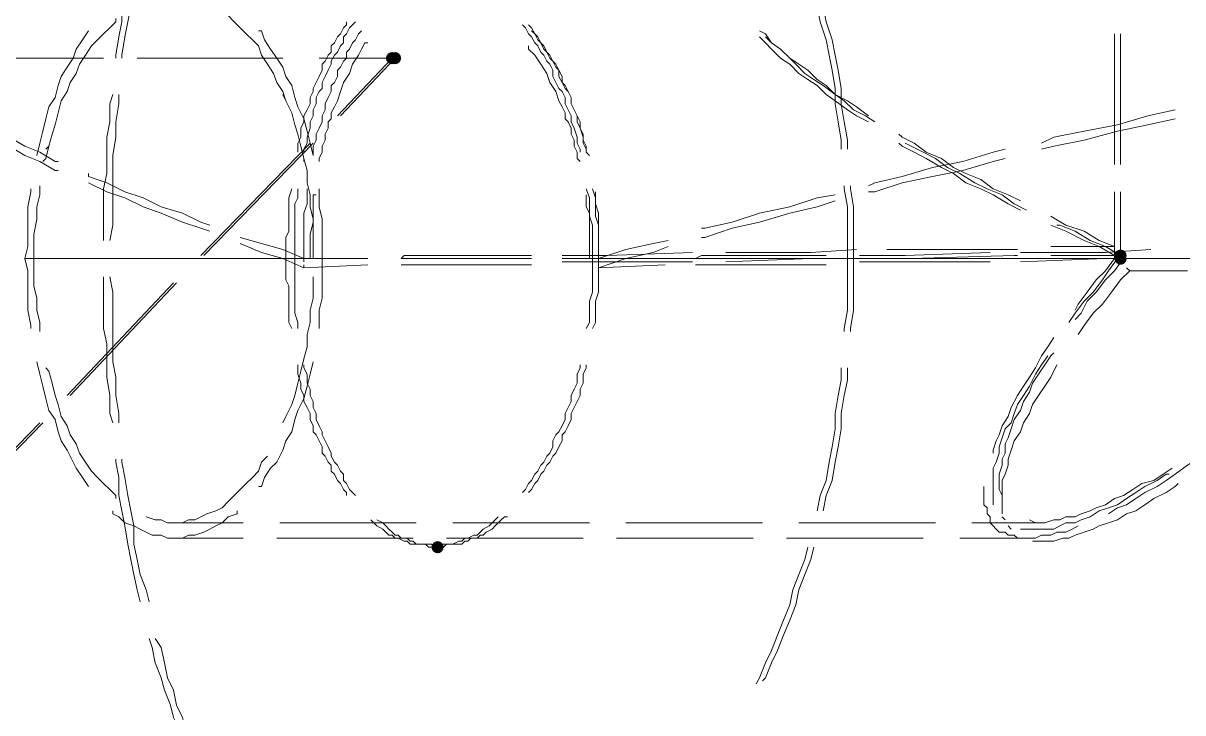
# Model space of a CAD drawing. Header units: millimetres. Extents: x 0 to 62767, y -13570 to 23963.
# Drawn here: x 3466 to 4193, y 10698 to 11130 of the extents above; entities that cross this region are included whole.
import ezdxf

# ---------------------------------------------------------------- set-up
doc = ezdxf.new("R2010")
doc.units = ezdxf.units.MM

msp = doc.modelspace()

# ---------------------------------------------------------------- hatches: boundary and pattern name
h = msp.add_hatch(color=7)
edge = h.paths.add_edge_path()
edge.add_arc((3697.143, 11108.571), 3.81, 0, 360)
h = msp.add_hatch(color=7)
edge = h.paths.add_edge_path()
edge.add_arc((3699.048, 11108.571), 3.81, 0, 360)
h = msp.add_hatch(color=7)
edge = h.paths.add_edge_path()
edge.add_arc((4154.286, 10984.762), 3.81, 0, 360)
h = msp.add_hatch(color=7)
edge = h.paths.add_edge_path()
edge.add_arc((4154.286, 10982.857), 3.81, 0, 360)
h = msp.add_hatch(color=7)
edge = h.paths.add_edge_path()
edge.add_arc((3725.714, 10801.905), 3.81, 0, 360)

# ---------------------------------------------------------------- linework, layer by layer
at = {"color": 7, "lineweight": 0}
for points in [[(3539.048, 11198.095), (3537.143, 11190.476), (3535.238, 11180.952), (3533.333, 11171.428), (3531.429, 11161.905), (3529.524, 11150.476), (3527.619, 11140.952), (3527.619, 11131.429), (3525.714, 11121.905), (3523.809, 11110.475), (3523.809, 11108.571)], [(3544.762, 11198.095), (3542.857, 11190.476), (3540.952, 11180.952), (3537.143, 11171.428), (3537.143, 11161.905), (3535.238, 11150.476), (3533.333, 11140.952), (3531.429, 11131.429), (3529.524, 11121.905), (3527.619, 11110.475), (3527.619, 11108.571)], [(3542.857, 11144.762), (3548.571, 11146.666), (3552.381, 11146.666), (3556.19, 11146.666), (3560, 11148.572), (3565.714, 11146.666), (3569.524, 11146.666), (3573.333, 11146.666), (3577.143, 11144.762), (3580.952, 11142.857), (3586.667, 11140.952), (3590.476, 11139.048), (3594.286, 11135.238), (3598.095, 11131.429), (3601.905, 11127.62), (3605.714, 11123.809), (3609.524, 11119.999), (3613.333, 11116.19), (3615.238, 11110.475), (3619.048, 11104.762)], [(3979.047, 11051.428), (3979.047, 11057.143), (3977.143, 11068.571), (3975.238, 11080), (3975.238, 11089.523), (3973.333, 11100.953), (3971.428, 11110.475), (3969.524, 11119.999), (3965.714, 11131.429), (3963.809, 11140.952)], [(3982.857, 11051.428), (3982.857, 11057.143), (3980.952, 11068.571), (3979.047, 11080), (3979.047, 11089.523), (3977.143, 11100.953), (3975.238, 11110.475), (3973.333, 11119.999), (3969.524, 11131.429), (3967.619, 11140.952)], [(3480, 11051.428), (3481.905, 11053.334), (3483.809, 11060.952), (3485.714, 11066.667), (3487.619, 11074.286), (3489.524, 11081.904), (3493.333, 11087.619), (3495.238, 11093.333), (3499.048, 11099.047), (3500.952, 11104.762), (3504.762, 11110.475), (3508.571, 11116.19), (3512.381, 11119.999), (3516.19, 11123.809), (3520, 11127.62), (3523.809, 11131.429), (3523.809, 11133.333)], [(3506.667, 11125.714), (3502.857, 11119.999), (3499.048, 11114.286), (3497.143, 11108.571), (3493.333, 11102.857), (3489.524, 11097.143), (3487.619, 11091.429), (3485.714, 11083.81), (3481.905, 11078.095), (3480, 11070.476), (3478.095, 11062.856), (3476.19, 11055.238), (3474.286, 11047.619)], [(3506.667, 11125.714), (3502.857, 11119.999), (3499.048, 11114.286), (3497.143, 11108.571), (3493.333, 11102.857), (3489.524, 11097.143), (3487.619, 11091.429), (3485.714, 11083.81), (3481.905, 11078.095), (3480, 11070.476), (3478.095, 11062.856), (3476.19, 11055.238), (3474.286, 11047.619)], [(3613.333, 11125.714), (3615.238, 11125.714), (3617.143, 11119.999), (3620.952, 11114.286), (3624.762, 11108.571), (3628.571, 11102.857), (3630.476, 11097.143), (3634.286, 11091.429), (3636.19, 11083.81), (3638.095, 11078.095), (3641.905, 11070.476), (3643.809, 11062.856), (3645.714, 11055.238), (3647.619, 11047.619)], [(3613.333, 11125.714), (3615.238, 11125.714), (3617.143, 11119.999), (3620.952, 11114.286), (3624.762, 11108.571), (3628.571, 11102.857), (3630.476, 11097.143), (3634.286, 11091.429), (3636.19, 11083.81), (3638.095, 11078.095), (3641.905, 11070.476), (3643.809, 11062.856), (3645.714, 11055.238), (3647.619, 11047.619)], [(3668.571, 11131.429), (3668.571, 11129.524), (3666.667, 11127.62), (3664.762, 11123.809), (3662.857, 11121.905), (3660.952, 11118.095), (3659.048, 11116.19), (3659.048, 11112.381), (3657.143, 11110.475), (3655.238, 11106.666), (3653.333, 11104.762), (3653.333, 11100.953), (3651.429, 11097.143), (3649.524, 11093.333), (3647.619, 11089.523), (3647.619, 11087.619), (3645.714, 11083.81), (3645.714, 11080), (3643.809, 11076.19), (3641.905, 11072.38), (3641.905, 11068.571), (3640, 11064.762), (3640, 11059.047), (3638.095, 11055.238), (3638.095, 11051.428), (3638.095, 11049.524)], [(3674.286, 11131.429), (3672.381, 11129.524), (3670.476, 11127.62), (3668.571, 11123.809), (3666.667, 11121.905), (3666.667, 11118.095), (3664.762, 11116.19), (3662.857, 11112.381), (3660.952, 11110.475), (3659.048, 11106.666), (3659.048, 11104.762), (3657.143, 11100.953), (3655.238, 11097.143), (3653.333, 11093.333), (3653.333, 11089.523), (3651.429, 11087.619), (3649.524, 11083.81), (3649.524, 11080), (3647.619, 11076.19), (3647.619, 11072.38), (3645.714, 11068.571), (3645.714, 11064.762), (3643.809, 11059.047), (3643.809, 11055.238), (3641.905, 11051.428), (3641.905, 11049.524)], [(3647.619, 11047.619), (3647.619, 11049.524), (3647.619, 11053.334), (3649.524, 11057.143), (3649.524, 11060.952), (3651.429, 11064.762), (3653.333, 11068.571), (3653.333, 11072.38), (3655.238, 11076.19), (3655.238, 11080), (3657.143, 11083.81), (3659.048, 11087.619), (3659.048, 11091.429), (3660.952, 11093.333), (3662.857, 11097.143), (3662.857, 11100.953), (3664.762, 11102.857), (3666.667, 11106.666), (3668.571, 11108.571), (3668.571, 11112.381), (3670.476, 11114.286), (3672.381, 11118.095), (3674.286, 11119.999), (3676.19, 11123.809), (3678.095, 11125.714)], [(3647.619, 11047.619), (3647.619, 11049.524), (3647.619, 11053.334), (3649.524, 11057.143), (3649.524, 11060.952), (3651.429, 11064.762), (3653.333, 11068.571), (3653.333, 11072.38), (3655.238, 11076.19), (3655.238, 11080), (3657.143, 11083.81), (3659.048, 11087.619), (3659.048, 11091.429), (3660.952, 11093.333), (3662.857, 11097.143), (3662.857, 11100.953), (3664.762, 11102.857), (3666.667, 11106.666), (3668.571, 11108.571), (3668.571, 11112.381), (3670.476, 11114.286), (3672.381, 11118.095), (3674.286, 11119.999), (3676.19, 11123.809), (3678.095, 11125.714)], [(3815.238, 11049.524), (3815.238, 11051.428), (3813.333, 11055.238), (3813.333, 11059.047), (3811.428, 11064.762), (3809.524, 11068.571), (3809.524, 11072.38), (3807.619, 11076.19), (3805.714, 11080), (3805.714, 11083.81), (3803.809, 11087.619), (3801.905, 11089.523), (3800, 11093.333), (3798.095, 11097.143), (3798.095, 11100.953), (3796.19, 11104.762), (3794.286, 11106.666), (3792.381, 11110.475), (3790.476, 11112.381), (3788.571, 11116.19), (3786.667, 11118.095), (3784.762, 11121.905), (3782.857, 11123.809), (3780.952, 11127.62), (3779.048, 11129.524)], [(3819.047, 11049.524), (3819.047, 11051.428), (3817.143, 11055.238), (3817.143, 11059.047), (3815.238, 11064.762), (3815.238, 11068.571), (3813.333, 11072.38), (3811.428, 11076.19), (3809.524, 11080), (3809.524, 11083.81), (3807.619, 11087.619), (3805.714, 11089.523), (3803.809, 11093.333), (3803.809, 11097.143), (3801.905, 11100.953), (3800, 11104.762), (3798.095, 11106.666), (3796.19, 11110.475), (3794.286, 11112.381), (3792.381, 11116.19), (3790.476, 11118.095), (3788.571, 11121.905), (3786.667, 11123.809), (3784.762, 11127.62), (3782.857, 11129.524)], [(3784.762, 11125.714), (3786.667, 11123.809), (3788.571, 11119.999), (3790.476, 11118.095), (3792.381, 11114.286), (3794.286, 11112.381), (3796.19, 11108.571), (3798.095, 11106.666), (3800, 11102.857), (3801.905, 11100.953), (3801.905, 11097.143), (3803.809, 11093.333), (3805.714, 11091.429), (3807.619, 11087.619), (3809.524, 11083.81), (3809.524, 11080), (3811.428, 11076.19), (3813.333, 11072.38), (3813.333, 11068.571), (3815.238, 11064.762), (3817.143, 11060.952), (3817.143, 11057.143), (3819.047, 11053.334), (3819.047, 11049.524), (3820.952, 11047.619)], [(3784.762, 11125.714), (3786.667, 11123.809), (3788.571, 11119.999), (3790.476, 11118.095), (3792.381, 11114.286), (3794.286, 11112.381), (3796.19, 11108.571), (3798.095, 11106.666), (3800, 11102.857), (3801.905, 11100.953), (3801.905, 11097.143), (3803.809, 11093.333), (3805.714, 11091.429), (3807.619, 11087.619), (3809.524, 11083.81), (3809.524, 11080), (3811.428, 11076.19), (3813.333, 11072.38), (3813.333, 11068.571), (3815.238, 11064.762), (3817.143, 11060.952), (3817.143, 11057.143), (3819.047, 11053.334), (3819.047, 11049.524), (3820.952, 11047.619)], [(3927.619, 11125.714), (3931.428, 11123.809), (3935.238, 11118.095), (3940.952, 11114.286), (3946.666, 11108.571), (3952.381, 11104.762), (3958.095, 11100.953), (3963.809, 11095.238), (3969.524, 11091.429), (3975.238, 11085.714), (3982.857, 11081.904), (3988.571, 11078.095), (3996.191, 11072.38)], [(3478.095, 11043.809), (3480, 11045.714), (3481.905, 11053.334), (3483.809, 11060.952), (3485.714, 11066.667), (3487.619, 11074.286), (3489.524, 11081.904), (3493.333, 11087.619), (3495.238, 11093.333), (3499.048, 11099.047), (3500.952, 11104.762), (3504.762, 11110.475), (3508.571, 11116.19), (3510.476, 11118.095)], [(3611.429, 11118.095), (3613.333, 11116.19), (3615.238, 11110.475), (3619.048, 11104.762), (3622.857, 11099.047), (3624.762, 11093.333), (3628.571, 11087.619), (3630.476, 11081.904), (3634.286, 11074.286), (3636.19, 11066.667), (3638.095, 11060.952), (3640, 11053.334), (3641.905, 11045.714), (3641.905, 11043.809)], [(3681.905, 11118.095), (3680, 11118.095), (3678.095, 11114.286), (3676.19, 11110.475), (3672.381, 11104.762), (3670.476, 11099.047), (3666.667, 11093.333), (3664.762, 11087.619), (3662.857, 11081.904), (3660.952, 11078.095), (3659.048, 11074.286), (3659.048, 11070.476), (3657.143, 11068.571), (3657.143, 11064.762), (3655.238, 11060.952), (3655.238, 11057.143), (3653.333, 11053.334), (3653.333, 11049.524), (3651.429, 11045.714), (3651.429, 11043.809)], [(3681.905, 11118.095), (3680, 11118.095), (3678.095, 11114.286), (3676.19, 11110.475), (3672.381, 11104.762), (3670.476, 11099.047), (3666.667, 11093.333), (3664.762, 11087.619), (3662.857, 11081.904), (3660.952, 11078.095), (3659.048, 11074.286), (3659.048, 11070.476), (3657.143, 11068.571), (3657.143, 11064.762), (3655.238, 11060.952), (3655.238, 11057.143), (3653.333, 11053.334), (3653.333, 11049.524), (3651.429, 11045.714), (3651.429, 11043.809)], [(3927.619, 11121.905), (3931.428, 11118.095), (3935.238, 11114.286), (3940.952, 11108.571), (3946.666, 11104.762), (3952.381, 11099.047), (3958.095, 11095.238), (3963.809, 11091.429), (3969.524, 11085.714), (3975.238, 11081.904), (3982.857, 11076.19), (3988.571, 11072.38), (3996.191, 11068.571)], [(3927.619, 11121.905), (3931.428, 11118.095), (3935.238, 11114.286), (3940.952, 11108.571), (3946.666, 11104.762), (3952.381, 11099.047), (3958.095, 11095.238), (3963.809, 11091.429), (3969.524, 11085.714), (3975.238, 11081.904), (3982.857, 11076.19), (3988.571, 11072.38), (3996.191, 11068.571)], [(3931.428, 11121.905), (3935.238, 11118.095), (3940.952, 11114.286), (3946.666, 11108.571), (3950.476, 11104.762), (3956.19, 11099.047), (3961.905, 11095.238), (3967.619, 11091.429), (3975.238, 11085.714), (3980.952, 11081.904), (3986.666, 11076.19), (3994.286, 11072.38), (4000, 11068.571)], [(4150.476, 11123.809), (4150.476, 11045.714)], [(4150.476, 11121.905), (4150.476, 11041.904)], [(4154.286, 11045.714), (4154.286, 11123.809)], [(4154.286, 11121.905), (4154.286, 11041.904)], [(3815.238, 11043.809), (3813.333, 11045.714), (3813.333, 11049.524), (3811.428, 11053.334), (3811.428, 11057.143), (3809.524, 11060.952), (3809.524, 11064.762), (3807.619, 11068.571), (3805.714, 11070.476), (3805.714, 11074.286), (3803.809, 11078.095), (3801.905, 11081.904), (3800, 11087.619), (3796.19, 11093.333), (3794.286, 11099.047), (3790.476, 11104.762), (3786.667, 11110.475), (3782.857, 11114.286), (3782.857, 11116.19)], [(3815.238, 11043.809), (3813.333, 11045.714), (3813.333, 11049.524), (3811.428, 11053.334), (3811.428, 11057.143), (3809.524, 11060.952), (3809.524, 11064.762), (3807.619, 11068.571), (3805.714, 11070.476), (3805.714, 11074.286), (3803.809, 11078.095), (3801.905, 11081.904), (3800, 11087.619), (3796.19, 11093.333), (3794.286, 11099.047), (3790.476, 11104.762), (3786.667, 11110.475), (3782.857, 11114.286), (3782.857, 11116.19)], [(3516.19, 11108.571), (3424.762, 11108.571)], [(3628.571, 11108.571), (3537.143, 11108.571)], [(3662.857, 11072.38), (3697.143, 11108.571), (3651.429, 11108.571)], [(3699.048, 11108.571), (3664.762, 11072.38)], [(3521.905, 11085.714), (3520, 11080), (3520, 11068.571), (3518.095, 11059.047), (3518.095, 11047.619), (3518.095, 11036.191), (3516.19, 11026.667), (3516.19, 11015.237), (3516.19, 11003.809), (3516.19, 10994.285)], [(3525.714, 11085.714), (3525.714, 11080), (3523.809, 11068.571), (3523.809, 11059.047), (3521.905, 11047.619), (3521.905, 11036.191), (3521.905, 11026.667), (3521.905, 11015.237), (3521.905, 11003.809), (3520, 10994.285)], [(3628.571, 11085.714), (3630.476, 11081.904), (3634.286, 11074.286), (3636.19, 11066.667), (3638.095, 11060.952), (3640, 11053.334), (3641.905, 11045.714), (3643.809, 11038.095), (3643.809, 11030.476), (3645.714, 11022.857), (3645.714, 11015.237), (3647.619, 11007.619), (3647.619, 10998.095), (3647.619, 10994.285)], [(3487.619, 11043.809), (3485.714, 11043.809), (3476.19, 11049.524), (3466.667, 11053.334), (3457.143, 11059.047), (3447.619, 11062.856), (3438.095, 11066.667), (3428.571, 11072.38), (3419.048, 11076.19), (3413.333, 11080)], [(3487.619, 11038.095), (3485.714, 11038.095), (3476.19, 11043.809), (3466.667, 11047.619), (3457.143, 11053.334), (3447.619, 11057.143), (3438.095, 11062.856), (3428.571, 11066.667), (3419.048, 11072.38), (3413.333, 11076.19)], [(4104.762, 11055.238), (4112.381, 11059.047), (4131.429, 11062.856), (4152.381, 11066.667), (4171.429, 11072.38), (4188.571, 11076.19)], [(4104.762, 11051.428), (4112.381, 11053.334), (4131.429, 11057.143), (4152.381, 11062.856), (4171.429, 11066.667), (4188.571, 11070.476)], [(4091.429, 11019.048), (4083.81, 11022.857), (4074.286, 11026.667), (4066.666, 11032.381), (4057.143, 11036.191), (4049.524, 11040), (4041.905, 11045.714), (4032.381, 11049.524), (4024.762, 11055.238), (4017.143, 11059.047), (4015.238, 11060.952)], [(3577.143, 10984.762), (3645.714, 11055.238)], [(3647.619, 11055.238), (3579.048, 10984.762)], [(4091.429, 11013.333), (4083.81, 11017.143), (4074.286, 11022.857), (4066.666, 11026.667), (4057.143, 11030.476), (4049.524, 11036.191), (4041.905, 11040), (4032.381, 11045.714), (4024.762, 11049.524), (4017.143, 11053.334), (4015.238, 11055.238)], [(4091.429, 11013.333), (4083.81, 11017.143), (4074.286, 11022.857), (4066.666, 11026.667), (4057.143, 11030.476), (4049.524, 11036.191), (4041.905, 11040), (4032.381, 11045.714), (4024.762, 11049.524), (4017.143, 11053.334), (4015.238, 11055.238)], [(4095.238, 11013.333), (4087.619, 11017.143), (4080, 11022.857), (4070.476, 11026.667), (4062.857, 11030.476), (4053.333, 11036.191), (4045.714, 11040), (4038.095, 11045.714), (4030.476, 11049.524), (4022.857, 11053.334), (4019.047, 11055.238)], [(3996.191, 11028.571), (4000, 11030.476), (4017.143, 11034.285), (4036.191, 11040), (4055.238, 11043.809), (4074.286, 11049.524), (4081.905, 11051.428)], [(3996.191, 11024.761), (4000, 11024.761), (4017.143, 11030.476), (4036.191, 11034.285), (4055.238, 11038.095), (4074.286, 11043.809), (4081.905, 11045.714)], [(3582.857, 11003.809), (3577.143, 11005.715), (3565.714, 11011.428), (3552.381, 11015.237), (3540.952, 11020.952), (3529.524, 11024.761), (3518.095, 11030.476), (3506.667, 11034.285), (3506.667, 11036.191)], [(3466.667, 10982.857), (3468.571, 10990.476), (3468.571, 11000), (3468.571, 11007.619), (3468.571, 11015.237), (3470.476, 11024.761), (3470.476, 11026.667)], [(3466.667, 10982.857), (3468.571, 10990.476), (3468.571, 11000), (3468.571, 11007.619), (3468.571, 11015.237), (3470.476, 11024.761), (3470.476, 11026.667)], [(3472.381, 10982.857), (3472.381, 10990.476), (3472.381, 10998.095), (3474.286, 11007.619), (3474.286, 11015.237), (3476.19, 11022.857), (3476.19, 11028.571)], [(3582.857, 11000), (3577.143, 11001.905), (3565.714, 11005.715), (3552.381, 11011.428), (3540.952, 11015.237), (3529.524, 11020.952), (3518.095, 11024.761), (3506.667, 11030.476)], [(3634.286, 10939.047), (3632.381, 10942.857), (3632.381, 10948.571), (3632.381, 10952.381), (3632.381, 10956.19), (3632.381, 10961.905), (3632.381, 10965.714), (3630.476, 10969.524), (3630.476, 10973.333), (3630.476, 10979.048), (3630.476, 10982.857), (3630.476, 10986.666), (3630.476, 10990.476), (3630.476, 10996.19), (3632.381, 11000), (3632.381, 11003.809), (3632.381, 11009.524), (3632.381, 11013.333), (3632.381, 11017.143), (3632.381, 11020.952), (3634.286, 11026.667)], [(3638.095, 10939.047), (3638.095, 10942.857), (3636.19, 10948.571), (3636.19, 10952.381), (3636.19, 10956.19), (3636.19, 10961.905), (3636.19, 10965.714), (3636.19, 10969.524), (3636.19, 10973.333), (3636.19, 10979.048), (3636.19, 10982.857), (3636.19, 10986.666), (3636.19, 10990.476), (3636.19, 10996.19), (3636.19, 11000), (3636.19, 11003.809), (3636.19, 11009.524), (3636.19, 11013.333), (3636.19, 11017.143), (3638.095, 11020.952), (3638.095, 11026.667)], [(3641.905, 10982.857), (3641.905, 10986.666), (3641.905, 10990.476), (3641.905, 10996.19), (3641.905, 11000), (3641.905, 11003.809), (3641.905, 11007.619), (3641.905, 11011.428), (3643.809, 11017.143), (3643.809, 11020.952), (3643.809, 11024.761), (3643.809, 11026.667)], [(3641.905, 10982.857), (3641.905, 10986.666), (3641.905, 10990.476), (3641.905, 10996.19), (3641.905, 11000), (3641.905, 11003.809), (3641.905, 11007.619), (3641.905, 11011.428), (3643.809, 11017.143), (3643.809, 11020.952), (3643.809, 11024.761), (3643.809, 11026.667)], [(3651.429, 11026.667), (3651.429, 11024.761), (3651.429, 11015.237), (3653.333, 11007.619), (3653.333, 11000), (3653.333, 10990.476), (3653.333, 10982.857), (3653.333, 10975.238), (3653.333, 10965.714), (3653.333, 10958.095), (3651.429, 10950.475), (3651.429, 10940.953), (3651.429, 10939.047)], [(3651.429, 11026.667), (3651.429, 11024.761), (3651.429, 11015.237), (3653.333, 11007.619), (3653.333, 11000), (3653.333, 10990.476), (3653.333, 10982.857)], [(3822.857, 10982.857), (3822.857, 10986.666), (3822.857, 10990.476), (3822.857, 10996.19), (3822.857, 11000), (3822.857, 11003.809), (3820.952, 11009.524), (3820.952, 11013.333), (3820.952, 11017.143), (3820.952, 11020.952), (3819.047, 11026.667)], [(3826.667, 10982.857), (3826.667, 10986.666), (3826.667, 10990.476), (3826.667, 10996.19), (3826.667, 11000), (3826.667, 11003.809), (3824.762, 11009.524), (3824.762, 11013.333), (3824.762, 11017.143), (3824.762, 11020.952), (3822.857, 11026.667)], [(3826.667, 10982.857), (3826.667, 10986.666), (3826.667, 10990.476), (3826.667, 10996.19), (3826.667, 11000), (3826.667, 11003.809), (3826.667, 11007.619), (3826.667, 11011.428), (3824.762, 11017.143), (3824.762, 11020.952), (3824.762, 11024.761)], [(3826.667, 10982.857), (3826.667, 10986.666), (3826.667, 10990.476), (3826.667, 10996.19), (3826.667, 11000), (3826.667, 11003.809), (3826.667, 11007.619), (3826.667, 11011.428), (3824.762, 11017.143), (3824.762, 11020.952), (3824.762, 11024.761)], [(3982.857, 10982.857), (3982.857, 10994.285), (3982.857, 11003.809), (3982.857, 11015.237), (3980.952, 11026.667), (3980.952, 11028.571)], [(3986.666, 10982.857), (3986.666, 10994.285), (3986.666, 11003.809), (3986.666, 11015.237), (3984.762, 11026.667), (3984.762, 11028.571)], [(4150.476, 11024.761), (4150.476, 10984.762)], [(4154.286, 10984.762), (4154.286, 11024.761)], [(3472.381, 10982.857), (3472.381, 10990.476), (3472.381, 10998.095), (3474.286, 11007.619), (3474.286, 11015.237), (3476.19, 11022.857)], [(3649.524, 11022.857), (3647.619, 11022.857), (3647.619, 11019.048), (3647.619, 11015.237), (3647.619, 11011.428), (3647.619, 11005.715), (3645.714, 10998.095), (3645.714, 10990.476), (3645.714, 10982.857)], [(3647.619, 10982.857), (3647.619, 10990.476), (3647.619, 10998.095), (3647.619, 11007.619), (3645.714, 11015.237), (3645.714, 11022.857)], [(3649.524, 11022.857), (3647.619, 11022.857), (3647.619, 11019.048), (3647.619, 11015.237), (3647.619, 11011.428), (3647.619, 11005.715), (3645.714, 10998.095), (3645.714, 10990.476), (3645.714, 10982.857)], [(3820.952, 10982.857), (3820.952, 10990.476), (3820.952, 10998.095), (3820.952, 11005.715), (3820.952, 11011.428), (3819.047, 11015.237), (3819.047, 11019.048), (3819.047, 11022.857)], [(3820.952, 10982.857), (3820.952, 10990.476), (3820.952, 10998.095), (3820.952, 11005.715), (3820.952, 11011.428), (3819.047, 11015.237), (3819.047, 11019.048), (3819.047, 11022.857)], [(3891.428, 11001.905), (3893.333, 11001.905), (3910.476, 11005.715), (3927.619, 11011.428), (3946.666, 11015.237), (3963.809, 11020.952), (3975.238, 11022.857)], [(3891.428, 10996.19), (3893.333, 10996.19), (3910.476, 11001.905), (3927.619, 11005.715), (3946.666, 11011.428), (3963.809, 11015.237), (3975.238, 11019.048)], [(4150.476, 11022.857), (4150.476, 10982.857)], [(4154.286, 11022.857), (4154.286, 10982.857)], [(4150.476, 10990.476), (4140.952, 10994.285), (4131.429, 11000), (4120, 11003.809), (4110.476, 11009.524)], [(4150.476, 10984.762), (4140.952, 10990.476), (4131.429, 10994.285), (4120, 11000), (4110.476, 11003.809)], [(4150.476, 10984.762), (4140.952, 10990.476), (4131.429, 10994.285), (4120, 11000), (4110.476, 11003.809)], [(4154.286, 10984.762), (4144.762, 10990.476), (4135.238, 10994.285), (4125.714, 11000), (4116.191, 11003.809), (4114.286, 11003.809)], [(3641.905, 10982.857), (3628.571, 10988.572), (3615.238, 10992.381), (3601.905, 10996.19)], [(3641.905, 10977.142), (3628.571, 10982.857), (3615.238, 10986.666), (3601.905, 10992.381)], [(3826.667, 10982.857), (3843.809, 10988.572), (3860.952, 10992.381), (3870.476, 10994.285)], [(3826.667, 10977.142), (3843.809, 10982.857), (3860.952, 10986.666), (3870.476, 10990.476)], [(3988.571, 10988.572), (3960, 10986.666), (3906.666, 10986.666)], [(4089.524, 10988.572), (4087.619, 10988.572), (4022.857, 10988.572), (4007.619, 10988.572)], [(4091.429, 10986.666), (4144.762, 10986.666), (4173.333, 10988.572)], [(4150.476, 10990.476), (4110.476, 10990.476)], [(4150.476, 10988.572), (4150.476, 10990.476)], [(3470.476, 10939.047), (3470.476, 10940.953), (3468.571, 10950.475), (3468.571, 10958.095), (3468.571, 10965.714), (3468.571, 10975.238), (3466.667, 10982.857)], [(3466.667, 10982.857), (3502.857, 10982.857)], [(3476.19, 10937.143), (3476.19, 10942.857), (3474.286, 10950.475), (3474.286, 10958.095), (3472.381, 10965.714), (3472.381, 10975.238), (3472.381, 10982.857)], [(3560, 10982.857), (3485.714, 10982.857)], [(3520, 10982.857), (3588.571, 10982.857)], [(3668.571, 10982.857), (3558.095, 10982.857)], [(3605.714, 10982.857), (3641.905, 10982.857)], [(3681.905, 10982.857), (3641.905, 10982.857)], [(3641.905, 10982.857), (3641.905, 10980.952)], [(3681.905, 10982.857), (3641.905, 10982.857)], [(3784.762, 10984.762), (3767.619, 10984.762), (3704.762, 10984.762), (3702.857, 10982.857)], [(3784.762, 10982.857), (3702.857, 10982.857)], [(3760, 10982.857), (3714.286, 10982.857)], [(3885.714, 10986.666), (3832.381, 10984.762), (3803.809, 10984.762)], [(3885.714, 10982.857), (3803.809, 10982.857)], [(3912.381, 10982.857), (3803.809, 10982.857)], [(3803.809, 10980.952), (3832.381, 10980.952), (3885.714, 10980.952)], [(3822.857, 10982.857), (3822.857, 10979.048), (3822.857, 10973.333), (3822.857, 10969.524), (3822.857, 10965.714), (3822.857, 10961.905), (3820.952, 10956.19), (3820.952, 10952.381), (3820.952, 10948.571), (3820.952, 10942.857), (3819.047, 10939.047)], [(3826.667, 10982.857), (3826.667, 10979.048), (3826.667, 10973.333), (3826.667, 10969.524), (3826.667, 10965.714), (3826.667, 10961.905), (3824.762, 10956.19), (3824.762, 10952.381), (3824.762, 10948.571), (3824.762, 10942.857), (3822.857, 10939.047)], [(3826.667, 10982.857), (3868.571, 10982.857)], [(3826.667, 10980.952), (3826.667, 10982.857)], [(3887.619, 10982.857), (3891.428, 10984.762), (3954.286, 10984.762), (3969.524, 10984.762)], [(3988.571, 10982.857), (3906.666, 10982.857)], [(3906.666, 10980.952), (3960, 10982.857), (3988.571, 10982.857)], [(3988.571, 10982.857), (3912.381, 10982.857)], [(3980.952, 10937.143), (3980.952, 10939.047), (3982.857, 10950.475), (3982.857, 10961.905), (3982.857, 10971.429), (3982.857, 10982.857)], [(3984.762, 10937.143), (3984.762, 10939.047), (3986.666, 10950.475), (3986.666, 10961.905), (3986.666, 10971.429), (3986.666, 10982.857)], [(3988.571, 10982.857), (6268.571, 10982.857)], [(3990.476, 10984.762), (4019.047, 10984.762), (4072.381, 10986.666)], [(4072.381, 10980.952), (4019.047, 10980.952), (3990.476, 10980.952)], [(4007.619, 10982.857), (4022.857, 10982.857), (4087.619, 10984.762), (4089.524, 10984.762)], [(4089.524, 10982.857), (4007.619, 10982.857)], [(4173.333, 10982.857), (4144.762, 10982.857), (4091.429, 10980.952)], [(4110.476, 10984.762), (4150.476, 10984.762)], [(4150.476, 10982.857), (4110.476, 10982.857)], [(4152.381, 10982.857), (4146.666, 10975.238), (4142.857, 10969.524), (4137.143, 10961.905), (4131.429, 10956.19), (4125.714, 10948.571), (4121.905, 10942.857)], [(4156.191, 10982.857), (4150.476, 10975.238), (4144.762, 10969.524), (4139.048, 10961.905), (4133.333, 10956.19), (4129.524, 10948.571), (4125.714, 10944.762)], [(4125.714, 10950.475), (4127.619, 10954.286), (4133.333, 10961.905), (4139.048, 10969.524), (4144.762, 10975.238), (4150.476, 10982.857)], [(4150.476, 10984.762), (4150.476, 10986.666)], [(4150.476, 10984.762), (4152.381, 10984.762)], [(4150.476, 10982.857), (4152.381, 10982.857)], [(4152.381, 10982.857), (4156.191, 10980.952)], [(4154.286, 10982.857), (4192.381, 10982.857)], [(3641.905, 10977.142), (3681.905, 10979.048)], [(3641.905, 10979.048), (3641.905, 10977.142)], [(3702.857, 10979.048), (3704.762, 10979.048), (3767.619, 10979.048), (3784.762, 10979.048)], [(3868.571, 10979.048), (3826.667, 10977.142)], [(3826.667, 10977.142), (3826.667, 10979.048)], [(3969.524, 10979.048), (3954.286, 10979.048), (3891.428, 10979.048), (3887.619, 10979.048)], [(4160, 10975.238), (4154.286, 10969.524), (4148.571, 10961.905), (4142.857, 10954.286), (4137.143, 10948.571), (4131.429, 10940.953), (4127.619, 10935.238)], [(4158.095, 10977.142), (4160, 10975.238)], [(4196.191, 10975.238), (4160, 10975.238)], [(3493.333, 10897.143), (3560, 10967.618)], [(3561.905, 10967.618), (3495.238, 10897.143)], [(3516.19, 10971.429), (3516.19, 10961.905), (3516.19, 10950.475), (3516.19, 10939.047), (3518.095, 10929.523), (3518.095, 10918.095), (3518.095, 10908.571), (3520, 10897.143), (3520, 10885.714), (3521.905, 10880)], [(3520, 10971.429), (3521.905, 10961.905), (3521.905, 10950.475), (3521.905, 10939.047), (3521.905, 10929.523), (3521.905, 10918.095), (3523.809, 10908.571), (3523.809, 10897.143), (3525.714, 10885.714), (3525.714, 10880)], [(3647.619, 10971.429), (3647.619, 10965.714), (3647.619, 10958.095), (3645.714, 10950.475), (3645.714, 10942.857), (3643.809, 10935.238), (3643.809, 10927.619), (3641.905, 10919.999), (3640, 10912.38), (3638.095, 10904.762), (3636.19, 10897.143), (3634.286, 10891.428), (3630.476, 10883.81), (3628.571, 10880)], [(4074.286, 10860.952), (4074.286, 10862.857), (4076.191, 10868.571), (4078.095, 10872.38), (4080, 10878.095), (4083.81, 10883.81), (4085.714, 10889.524), (4089.524, 10897.143), (4093.333, 10902.856), (4097.143, 10908.571), (4100.952, 10914.286), (4104.762, 10921.905), (4108.571, 10927.619), (4112.381, 10933.333)], [(4108.571, 10921.905), (4104.762, 10916.19), (4100.952, 10910.476), (4097.143, 10902.856), (4093.333, 10897.143), (4089.524, 10891.428), (4087.619, 10885.714), (4085.714, 10880), (4081.905, 10876.191), (4080, 10870.476), (4078.095, 10864.761), (4078.095, 10860.952), (4076.191, 10855.237), (4074.286, 10851.428), (4074.286, 10847.619), (4074.286, 10843.809), (4074.286, 10840), (4074.286, 10836.191), (4074.286, 10832.38), (4074.286, 10828.571)], [(4112.381, 10923.81), (4110.476, 10921.905), (4106.666, 10916.19), (4102.857, 10910.476), (4099.047, 10904.762), (4097.143, 10899.047), (4093.333, 10893.334), (4091.429, 10887.619), (4087.619, 10881.904), (4085.714, 10876.191), (4083.81, 10870.476), (4081.905, 10866.667), (4081.905, 10860.952), (4080, 10857.143), (4080, 10853.333), (4078.095, 10847.619), (4078.095, 10843.809), (4078.095, 10841.905), (4078.095, 10838.095), (4080, 10834.286)], [(3474.286, 10918.095), (3476.19, 10910.476), (3478.095, 10902.856), (3480, 10895.238), (3481.905, 10887.619), (3485.714, 10881.904), (3487.619, 10874.286), (3489.524, 10868.571), (3493.333, 10862.857), (3497.143, 10855.237), (3499.048, 10851.428), (3502.857, 10845.715), (3506.667, 10840)], [(3523.809, 10832.38), (3523.809, 10834.286), (3520, 10838.095), (3516.19, 10841.905), (3512.381, 10845.715), (3508.571, 10849.524), (3504.762, 10855.237), (3500.952, 10860.952), (3499.048, 10866.667), (3495.238, 10872.38), (3493.333, 10878.095), (3489.524, 10883.81), (3487.619, 10891.428), (3485.714, 10897.143), (3483.809, 10904.762), (3481.905, 10912.38), (3480, 10914.286)], [(3613.333, 10840), (3615.238, 10840), (3617.143, 10845.715), (3620.952, 10851.428), (3624.762, 10855.237), (3628.571, 10862.857), (3630.476, 10868.571), (3634.286, 10874.286), (3636.19, 10881.904), (3638.095, 10887.619), (3641.905, 10895.238), (3643.809, 10902.856), (3645.714, 10910.476), (3647.619, 10918.095)], [(3638.095, 10916.19), (3638.095, 10914.286), (3638.095, 10910.476), (3640, 10904.762), (3640, 10900.952), (3641.905, 10897.143), (3641.905, 10893.334), (3643.809, 10889.524), (3645.714, 10885.714), (3645.714, 10881.904), (3647.619, 10878.095), (3647.619, 10874.286), (3649.524, 10872.38), (3651.429, 10868.571), (3653.333, 10864.761), (3653.333, 10860.952), (3655.238, 10859.048), (3657.143, 10855.237), (3659.048, 10853.333), (3659.048, 10849.524), (3660.952, 10847.619), (3662.857, 10843.809), (3664.762, 10841.905), (3666.667, 10838.095), (3668.571, 10836.191), (3668.571, 10834.286)], [(3641.905, 10916.19), (3641.905, 10914.286), (3643.809, 10910.476), (3643.809, 10904.762), (3645.714, 10900.952), (3645.714, 10897.143), (3647.619, 10893.334), (3647.619, 10889.524), (3649.524, 10885.714), (3649.524, 10881.904), (3651.429, 10878.095), (3653.333, 10874.286), (3653.333, 10872.38), (3655.238, 10868.571), (3657.143, 10864.761), (3659.048, 10860.952), (3659.048, 10859.048), (3660.952, 10855.237), (3662.857, 10853.333), (3664.762, 10849.524), (3666.667, 10847.619), (3666.667, 10843.809), (3668.571, 10841.905), (3670.476, 10838.095), (3672.381, 10836.191), (3674.286, 10834.286)], [(3779.048, 10836.191), (3780.952, 10838.095), (3782.857, 10841.905), (3784.762, 10843.809), (3786.667, 10847.619), (3788.571, 10849.524), (3790.476, 10853.333), (3792.381, 10855.237), (3794.286, 10859.048), (3796.19, 10860.952), (3798.095, 10864.761), (3798.095, 10868.571), (3800, 10872.38), (3801.905, 10874.286), (3803.809, 10878.095), (3805.714, 10881.904), (3805.714, 10885.714), (3807.619, 10889.524), (3809.524, 10893.334), (3809.524, 10897.143), (3811.428, 10900.952), (3813.333, 10904.762), (3813.333, 10910.476), (3815.238, 10914.286), (3815.238, 10916.19)], [(3782.857, 10836.191), (3784.762, 10838.095), (3786.667, 10841.905), (3788.571, 10843.809), (3790.476, 10847.619), (3792.381, 10849.524), (3794.286, 10853.333), (3796.19, 10855.237), (3798.095, 10859.048), (3800, 10860.952), (3801.905, 10864.761), (3803.809, 10868.571), (3803.809, 10872.38), (3805.714, 10874.286), (3807.619, 10878.095), (3809.524, 10881.904), (3809.524, 10885.714), (3811.428, 10889.524), (3813.333, 10893.334), (3815.238, 10897.143), (3815.238, 10900.952), (3817.143, 10904.762), (3817.143, 10910.476), (3819.047, 10914.286), (3819.047, 10916.19)], [(3963.809, 10824.762), (3965.714, 10834.286), (3969.524, 10843.809), (3971.428, 10855.237), (3973.333, 10864.761), (3975.238, 10876.191), (3975.238, 10885.714), (3977.143, 10897.143), (3979.047, 10906.667), (3979.047, 10914.286)], [(3967.619, 10824.762), (3969.524, 10834.286), (3973.333, 10843.809), (3975.238, 10855.237), (3977.143, 10864.761), (3979.047, 10876.191), (3979.047, 10885.714), (3980.952, 10897.143), (3982.857, 10906.667), (3982.857, 10914.286)], [(4114.286, 10916.19), (4110.476, 10908.571), (4106.666, 10902.856), (4102.857, 10897.143), (4099.047, 10891.428), (4097.143, 10885.714), (4093.333, 10880), (4091.429, 10874.286), (4087.619, 10868.571), (4085.714, 10862.857), (4083.81, 10857.143), (4083.81, 10853.333), (4081.905, 10847.619), (4080, 10843.809), (4080, 10840), (4080, 10836.191), (4080, 10832.38), (4080, 10828.571), (4080, 10824.762), (4080, 10822.857)], [(3407.619, 10809.524), (3476.19, 10880)], [(3478.095, 10880), (3409.524, 10809.524)], [(4146.666, 10822.857), (4152.381, 10826.666), (4158.095, 10828.571), (4163.81, 10832.38), (4169.524, 10836.191), (4177.143, 10840), (4182.857, 10843.809), (4188.571, 10847.619), (4196.191, 10853.333), (4201.905, 10857.143), (4209.524, 10862.857), (4217.143, 10868.571)], [(3523.809, 10857.143), (3523.809, 10855.237), (3525.714, 10845.715), (3525.714, 10834.286), (3527.619, 10824.762), (3529.524, 10815.238), (3531.429, 10803.81), (3533.333, 10794.286), (3535.238, 10784.761), (3537.143, 10775.238), (3539.048, 10767.619)], [(3527.619, 10857.143), (3527.619, 10855.237), (3529.524, 10845.715), (3531.429, 10834.286), (3533.333, 10824.762), (3535.238, 10815.238), (3535.238, 10803.81), (3537.143, 10794.286), (3539.048, 10784.761), (3542.857, 10775.238), (3544.762, 10767.619)], [(3619.048, 10859.048), (3615.238, 10855.237), (3613.333, 10849.524), (3609.524, 10845.715), (3605.714, 10841.905), (3601.905, 10838.095), (3598.095, 10834.286), (3594.286, 10830.476), (3590.476, 10826.666), (3586.667, 10824.762), (3580.952, 10822.857), (3577.143, 10820.952), (3573.333, 10819.048), (3569.524, 10819.048), (3565.714, 10817.142), (3560, 10817.142), (3556.19, 10817.142), (3552.381, 10819.048), (3548.571, 10819.048), (3542.857, 10820.952)], [(4186.667, 10851.428), (4180.952, 10847.619), (4175.238, 10843.809), (4167.619, 10841.905), (4161.905, 10838.095), (4156.191, 10834.286), (4150.476, 10832.38), (4144.762, 10828.571), (4139.048, 10826.666), (4135.238, 10824.762), (4129.524, 10822.857), (4125.714, 10820.952), (4120, 10820.952), (4116.191, 10819.048), (4112.381, 10819.048), (4106.666, 10817.142), (4104.762, 10817.142), (4100.952, 10817.142), (4097.143, 10819.048)], [(4091.429, 10813.333), (4093.333, 10813.333), (4095.238, 10813.333), (4099.047, 10813.333), (4102.857, 10813.333), (4106.666, 10813.333), (4112.381, 10813.333), (4116.191, 10815.238), (4120, 10817.142), (4125.714, 10817.142), (4129.524, 10819.048), (4135.238, 10820.952), (4140.952, 10824.762), (4146.666, 10826.666), (4152.381, 10828.571), (4158.095, 10832.38), (4163.81, 10836.191), (4169.524, 10840), (4177.143, 10843.809), (4182.857, 10847.619), (4184.762, 10847.619)], [(4190.476, 10841.905), (4188.571, 10840), (4182.857, 10836.191), (4175.238, 10832.38), (4169.524, 10828.571), (4163.81, 10824.762), (4158.095, 10822.857), (4152.381, 10819.048), (4146.666, 10817.142), (4140.952, 10815.238), (4137.143, 10813.333), (4131.429, 10811.428), (4125.714, 10809.524), (4121.905, 10807.619), (4118.095, 10807.619), (4112.381, 10805.714), (4108.571, 10805.714), (4104.762, 10805.714), (4102.857, 10805.714), (4099.047, 10805.714)], [(4127.619, 10815.238), (4123.81, 10813.333), (4120, 10811.428), (4114.286, 10811.428), (4110.476, 10809.524), (4104.762, 10809.524), (4100.952, 10807.619), (4097.143, 10807.619), (4093.333, 10807.619), (4089.524, 10807.619), (4087.619, 10809.524), (4083.81, 10809.524), (4081.905, 10811.428), (4078.095, 10811.428), (4076.191, 10813.333), (4074.286, 10815.238), (4072.381, 10817.142), (4072.381, 10820.952), (4070.476, 10822.857), (4070.476, 10826.666), (4068.571, 10828.571), (4068.571, 10832.38), (4068.571, 10836.191), (4068.571, 10840)], [(3600, 10824.762), (3600, 10822.857), (3594.286, 10820.952), (3590.476, 10817.142), (3586.667, 10815.238), (3582.857, 10813.333), (3579.048, 10811.428), (3573.333, 10809.524), (3569.524, 10809.524), (3565.714, 10807.619), (3560, 10807.619), (3556.19, 10807.619), (3552.381, 10809.524), (3546.667, 10809.524), (3542.857, 10811.428), (3539.048, 10813.333), (3535.238, 10815.238), (3529.524, 10817.142), (3525.714, 10820.952), (3521.905, 10822.857), (3521.905, 10824.762)], [(3763.809, 10820.952), (3761.905, 10819.048), (3760, 10817.142), (3758.095, 10815.238), (3754.286, 10813.333), (3752.381, 10811.428), (3750.476, 10809.524), (3748.571, 10809.524), (3744.762, 10807.619), (3742.857, 10807.619), (3740.952, 10805.714), (3739.048, 10805.714), (3735.238, 10803.81), (3733.333, 10803.81), (3731.429, 10803.81), (3729.524, 10803.81), (3727.619, 10803.81), (3723.809, 10801.905), (3721.905, 10801.905), (3720, 10801.905), (3718.095, 10803.81), (3716.19, 10803.81), (3712.381, 10803.81), (3710.476, 10803.81), (3708.571, 10803.81), (3706.667, 10805.714), (3704.762, 10805.714), (3700.952, 10807.619), (3699.048, 10807.619), (3697.143, 10809.524), (3695.238, 10809.524), (3693.333, 10811.428), (3691.429, 10813.333), (3687.619, 10815.238), (3685.714, 10817.142), (3683.809, 10819.048)], [(3769.524, 10820.952), (3767.619, 10820.952), (3765.714, 10819.048), (3763.809, 10817.142), (3761.905, 10815.238), (3760, 10813.333), (3756.19, 10811.428), (3754.286, 10809.524), (3752.381, 10809.524), (3750.476, 10807.619), (3746.667, 10807.619), (3744.762, 10805.714), (3742.857, 10805.714), (3740.952, 10803.81), (3737.143, 10803.81), (3735.238, 10803.81), (3733.333, 10803.81), (3731.429, 10803.81), (3729.524, 10801.905), (3725.714, 10801.905), (3723.809, 10801.905), (3721.905, 10803.81), (3720, 10803.81), (3718.095, 10803.81), (3714.286, 10803.81), (3712.381, 10803.81), (3710.476, 10805.714), (3708.571, 10805.714), (3706.667, 10807.619), (3702.857, 10807.619), (3700.952, 10809.524), (3699.048, 10809.524), (3697.143, 10811.428), (3695.238, 10813.333), (3693.333, 10815.238), (3691.429, 10817.142), (3687.619, 10819.048)], [(4080, 10820.952), (4081.905, 10819.048)], [(3603.809, 10817.142), (3560, 10817.142)], [(3712.381, 10817.142), (3626.667, 10817.142)], [(3820.952, 10817.142), (3735.238, 10817.142)], [(3929.524, 10817.142), (3843.809, 10817.142)], [(4038.095, 10817.142), (3952.381, 10817.142)], [(4104.762, 10817.142), (4060.952, 10817.142)], [(4083.81, 10815.238), (4085.714, 10813.333)], [(3603.809, 10807.619), (3560, 10807.619)], [(3710.476, 10807.619), (3624.762, 10807.619)], [(3817.143, 10807.619), (3731.429, 10807.619)], [(3923.809, 10807.619), (3838.095, 10807.619)], [(4030.476, 10807.619), (3944.762, 10807.619)], [(4095.238, 10807.619), (4053.333, 10807.619)], [(3723.809, 10801.905), (3721.905, 10801.905)], [(3925.714, 10716.19), (3927.619, 10720), (3931.428, 10729.524), (3935.238, 10737.142), (3939.047, 10746.666), (3942.857, 10756.191), (3946.666, 10765.714), (3948.571, 10775.238), (3952.381, 10784.761), (3956.19, 10794.286), (3958.095, 10801.905)], [(3929.524, 10718.095), (3931.428, 10720), (3935.238, 10729.524), (3939.047, 10737.142), (3942.857, 10746.666), (3946.666, 10756.191), (3950.476, 10765.714), (3952.381, 10775.238), (3956.19, 10784.761), (3960, 10794.286), (3961.905, 10801.905)], [(3544.762, 10744.762), (3546.667, 10739.048), (3548.571, 10729.524), (3552.381, 10720), (3554.286, 10712.381), (3558.095, 10702.857), (3560, 10695.238), (3563.809, 10687.619), (3567.619, 10680), (3571.429, 10672.381), (3573.333, 10664.762), (3575.238, 10659.048)], [(3548.571, 10744.762), (3552.381, 10739.048), (3554.286, 10729.524), (3556.19, 10720), (3560, 10712.381), (3561.905, 10702.857), (3565.714, 10695.238), (3567.619, 10687.619), (3571.429, 10680), (3575.238, 10672.381), (3579.048, 10664.762), (3580.952, 10659.048)]]:
    msp.add_lwpolyline(points, dxfattribs=at)

doc.saveas('drawing.dxf')
